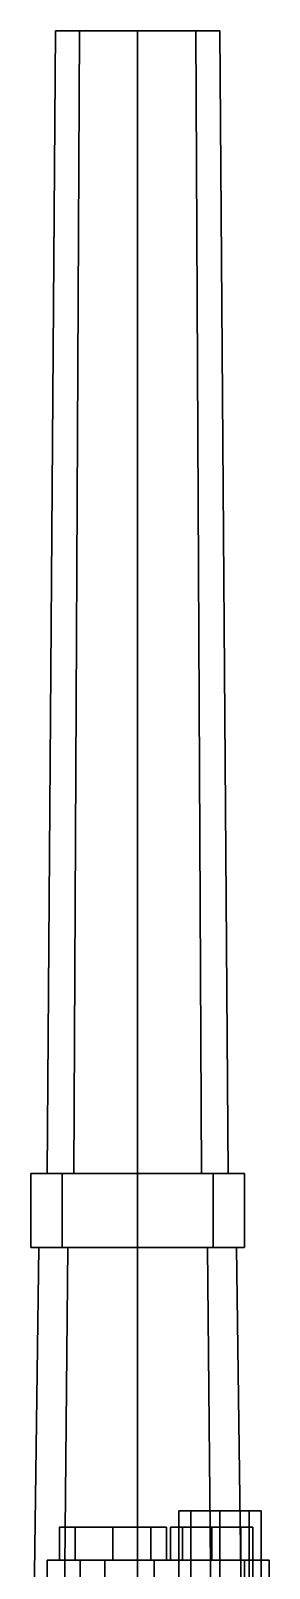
# Model space of a CAD drawing. Header units: millimetres. Extents: x -1.2 to 1.2, y -7.7 to 11.6.
# Drawn here: x -0.13 to 0.16, y 1.49 to 3.36 of the extents above; entities that cross this region are included whole.
import ezdxf

# ---------------------------------------------------------------- set-up
doc = ezdxf.new("R2010")
doc.units = ezdxf.units.MM
doc.layers.add('gun', color=1, linetype='Continuous')
doc.layers.add('sleeve', color=5, linetype='Continuous')

msp = doc.modelspace()

# ---------------------------------------------------------------- linework, layer by layer
at = {"layer": 'gun'}
for points in [[(-0.0707, 3.36, 1.5407), (-0.1, 3.36, 1.47), (-0.11, 1.97, 1.47), (-0.0778, 1.97, 1.5478)], [(-0.1, 3.36, 1.47), (-0.0707, 3.36, 1.3993), (-0.0778, 1.97, 1.3922), (-0.11, 1.97, 1.47)], [(0.1, 3.36, 1.47), (-0.0707, 3.36, 1.3993), (-0.1, 3.36, 1.47), (0.0707, 3.36, 1.5407)], [(0.0707, 3.36, 1.5407), (-0.1, 3.36, 1.47), (-0.0707, 3.36, 1.5407), (0, 3.36, 1.57)], [(-0.0707, 3.36, 1.3993), (0, 3.36, 1.37), (0, 1.97, 1.36), (-0.0778, 1.97, 1.3922)], [(0, 3.36, 1.57), (-0.0707, 3.36, 1.5407), (-0.0778, 1.97, 1.5478), (0, 1.97, 1.58)], [(0.0707, 3.36, 1.3993), (0, 3.36, 1.37), (-0.0707, 3.36, 1.3993), (0.1, 3.36, 1.47)], [(0, 3.36, 1.37), (0.0707, 3.36, 1.3993), (0.0778, 1.97, 1.3922), (0, 1.97, 1.36)], [(0.0707, 3.36, 1.5407), (0, 3.36, 1.57), (0, 1.97, 1.58), (0.0778, 1.97, 1.5478)], [(0.1, 3.36, 1.47), (0.0707, 3.36, 1.5407), (0.0778, 1.97, 1.5478), (0.11, 1.97, 1.47)], [(0.0707, 3.36, 1.3993), (0.1, 3.36, 1.47), (0.11, 1.97, 1.47), (0.0778, 1.97, 1.3922)], [(-0.0778, 1.97, 1.5478), (-0.11, 1.97, 1.47), (-0.13, 1.97, 1.47), (-0.0919, 1.97, 1.5619)], [(-0.0919, 1.97, 1.5619), (-0.13, 1.97, 1.47), (-0.13, 1.88, 1.47), (-0.0919, 1.88, 1.5619)], [(-0.11, 1.97, 1.47), (-0.0778, 1.97, 1.3922), (-0.0919, 1.97, 1.3781), (-0.13, 1.97, 1.47)], [(-0.13, 1.97, 1.47), (-0.0919, 1.97, 1.3781), (-0.0919, 1.88, 1.3781), (-0.13, 1.88, 1.47)], [(-0.0778, 1.97, 1.3922), (0, 1.97, 1.36), (0, 1.97, 1.34), (-0.0919, 1.97, 1.3781)], [(-0.0919, 1.97, 1.3781), (0, 1.97, 1.34), (0, 1.88, 1.34), (-0.0919, 1.88, 1.3781)], [(0, 1.97, 1.58), (-0.0778, 1.97, 1.5478), (-0.0919, 1.97, 1.5619), (0, 1.97, 1.6)], [(0, 1.97, 1.6), (-0.0919, 1.97, 1.5619), (-0.0919, 1.88, 1.5619), (0, 1.88, 1.6)], [(0, 1.97, 1.36), (0.0778, 1.97, 1.3922), (0.0919, 1.97, 1.3781), (0, 1.97, 1.34)], [(0, 1.97, 1.34), (0.0919, 1.97, 1.3781), (0.0919, 1.88, 1.3781), (0, 1.88, 1.34)], [(0.0778, 1.97, 1.5478), (0, 1.97, 1.58), (0, 1.97, 1.6), (0.0919, 1.97, 1.5619)], [(0.0919, 1.97, 1.5619), (0, 1.97, 1.6), (0, 1.88, 1.6), (0.0919, 1.88, 1.5619)], [(0.11, 1.97, 1.47), (0.0778, 1.97, 1.5478), (0.0919, 1.97, 1.5619), (0.13, 1.97, 1.47)], [(0.0778, 1.97, 1.3922), (0.11, 1.97, 1.47), (0.13, 1.97, 1.47), (0.0919, 1.97, 1.3781)], [(0.13, 1.97, 1.47), (0.0919, 1.97, 1.5619), (0.0919, 1.88, 1.5619), (0.13, 1.88, 1.47)], [(0.0919, 1.97, 1.3781), (0.13, 1.97, 1.47), (0.13, 1.88, 1.47), (0.0919, 1.88, 1.3781)], [(-0.0919, 1.88, 1.5619), (-0.13, 1.88, 1.47), (-0.12, 1.88, 1.47), (-0.0849, 1.88, 1.5549)], [(-0.0849, 1.88, 1.5549), (-0.12, 1.88, 1.47), (-0.13, 1.15, 1.47), (-0.0919, 1.15, 1.5619)], [(-0.13, 1.88, 1.47), (-0.0919, 1.88, 1.3781), (-0.0849, 1.88, 1.3851), (-0.12, 1.88, 1.47)], [(-0.12, 1.88, 1.47), (-0.0849, 1.88, 1.3851), (-0.0919, 1.15, 1.3781), (-0.13, 1.15, 1.47)], [(-0.0919, 1.88, 1.3781), (0, 1.88, 1.34), (0, 1.88, 1.35), (-0.0849, 1.88, 1.3851)], [(-0.0849, 1.88, 1.3851), (0, 1.88, 1.35), (0, 1.15, 1.34), (-0.0919, 1.15, 1.3781)], [(0, 1.88, 1.6), (-0.0919, 1.88, 1.5619), (-0.0849, 1.88, 1.5549), (0, 1.88, 1.59)], [(0, 1.88, 1.59), (-0.0849, 1.88, 1.5549), (-0.0919, 1.15, 1.5619), (0, 1.15, 1.6)], [(0, 1.88, 1.34), (0.0919, 1.88, 1.3781), (0.0849, 1.88, 1.3851), (0, 1.88, 1.35)], [(0, 1.88, 1.35), (0.0849, 1.88, 1.3851), (0.0919, 1.15, 1.3781), (0, 1.15, 1.34)], [(0.0919, 1.88, 1.5619), (0, 1.88, 1.6), (0, 1.88, 1.59), (0.0849, 1.88, 1.5549)], [(0.0849, 1.88, 1.5549), (0, 1.88, 1.59), (0, 1.15, 1.6), (0.0919, 1.15, 1.5619)], [(0.13, 1.88, 1.47), (0.0919, 1.88, 1.5619), (0.0849, 1.88, 1.5549), (0.12, 1.88, 1.47)], [(0.12, 1.88, 1.47), (0.0849, 1.88, 1.5549), (0.0919, 1.15, 1.5619), (0.13, 1.15, 1.47)], [(0.0919, 1.88, 1.3781), (0.13, 1.88, 1.47), (0.12, 1.88, 1.47), (0.0849, 1.88, 1.3851)], [(0.0849, 1.88, 1.3851), (0.12, 1.88, 1.47), (0.13, 1.15, 1.47), (0.0919, 1.15, 1.3781)]]:
    msp.add_3dface(points, dxfattribs=at)
at = {"layer": 'sleeve'}
for points in [[(0.0646, 1.56, 1.7654), (0.05, 1.56, 1.73), (0.05, 1.16, 1.73), (0.0646, 1.16, 1.7654)], [(0.05, 1.56, 1.73), (0.0646, 1.56, 1.6946), (0.0646, 1.16, 1.6946), (0.05, 1.16, 1.73)], [(0.15, 1.56, 1.73), (0.1354, 1.56, 1.6946), (0.05, 1.56, 1.73), (0.0646, 1.56, 1.7654)], [(0.1354, 1.56, 1.6946), (0.1, 1.56, 1.68), (0.0646, 1.56, 1.6946), (0.05, 1.56, 1.73)], [(0.1, 1.56, 1.78), (0.0646, 1.56, 1.7654), (0.0646, 1.16, 1.7654), (0.1, 1.16, 1.78)], [(0.0646, 1.56, 1.6946), (0.1, 1.56, 1.68), (0.1, 1.16, 1.68), (0.0646, 1.16, 1.6946)], [(0.1354, 1.56, 1.7654), (0.15, 1.56, 1.73), (0.0646, 1.56, 1.7654), (0.1, 1.56, 1.78)], [(0.1354, 1.56, 1.7654), (0.1, 1.56, 1.78), (0.1, 1.16, 1.78), (0.1354, 1.16, 1.7654)], [(0.1, 1.56, 1.68), (0.1354, 1.56, 1.6946), (0.1354, 1.16, 1.6946), (0.1, 1.16, 1.68)], [(0.15, 1.56, 1.73), (0.1354, 1.56, 1.7654), (0.1354, 1.16, 1.7654), (0.15, 1.16, 1.73)], [(0.1354, 1.56, 1.6946), (0.15, 1.56, 1.73), (0.15, 1.16, 1.73), (0.1354, 1.16, 1.6946)], [(-0.076, 1.54, 1.256), (-0.095, 1.54, 1.21), (-0.095, 1.5, 1.21), (-0.076, 1.5, 1.256)], [(-0.095, 1.54, 1.21), (-0.076, 1.54, 1.164), (-0.076, 1.5, 1.164), (-0.095, 1.5, 1.21)], [(-0.03, 1.54, 1.275), (-0.076, 1.54, 1.164), (-0.095, 1.54, 1.21), (-0.076, 1.54, 1.256)], [(-0.03, 1.54, 1.275), (-0.076, 1.54, 1.256), (-0.076, 1.5, 1.256), (-0.03, 1.5, 1.275)], [(-0.076, 1.54, 1.164), (-0.03, 1.54, 1.145), (-0.03, 1.5, 1.145), (-0.076, 1.5, 1.164)], [(0.016, 1.54, 1.256), (-0.03, 1.54, 1.145), (-0.076, 1.54, 1.164), (-0.03, 1.54, 1.275)], [(0.016, 1.54, 1.256), (-0.03, 1.54, 1.275), (-0.03, 1.5, 1.275), (0.016, 1.5, 1.256)], [(-0.03, 1.54, 1.145), (0.016, 1.54, 1.164), (0.016, 1.5, 1.164), (-0.03, 1.5, 1.145)], [(0.035, 1.54, 1.21), (0.016, 1.54, 1.164), (-0.03, 1.54, 1.145), (0.016, 1.54, 1.256)], [(0.035, 1.54, 1.21), (0.016, 1.54, 1.256), (0.016, 1.5, 1.256), (0.035, 1.5, 1.21)], [(0.016, 1.54, 1.164), (0.035, 1.54, 1.21), (0.035, 1.5, 1.21), (0.016, 1.5, 1.164)], [(0.0546, 1.54, 1.2454), (0.04, 1.54, 1.21), (0.04, 1.5, 1.21), (0.0546, 1.5, 1.2454)], [(0.04, 1.54, 1.21), (0.0546, 1.54, 1.1746), (0.0546, 1.5, 1.1746), (0.04, 1.5, 1.21)], [(0.09, 1.54, 1.26), (0.0546, 1.54, 1.1746), (0.04, 1.54, 1.21), (0.0546, 1.54, 1.2454)], [(0.09, 1.54, 1.26), (0.0546, 1.54, 1.2454), (0.0546, 1.5, 1.2454), (0.09, 1.5, 1.26)], [(0.0546, 1.54, 1.1746), (0.09, 1.54, 1.16), (0.09, 1.5, 1.16), (0.0546, 1.5, 1.1746)], [(0.1254, 1.54, 1.2454), (0.09, 1.54, 1.16), (0.0546, 1.54, 1.1746), (0.09, 1.54, 1.26)], [(0.1254, 1.54, 1.2454), (0.09, 1.54, 1.26), (0.09, 1.5, 1.26), (0.1254, 1.5, 1.2454)], [(0.09, 1.54, 1.16), (0.1254, 1.54, 1.1746), (0.1254, 1.5, 1.1746), (0.09, 1.5, 1.16)], [(0.14, 1.54, 1.21), (0.1254, 1.54, 1.1746), (0.09, 1.54, 1.16), (0.1254, 1.54, 1.2454)], [(0.14, 1.54, 1.21), (0.1254, 1.54, 1.2454), (0.1254, 1.5, 1.2454), (0.14, 1.5, 1.21)], [(0.1254, 1.54, 1.1746), (0.14, 1.54, 1.21), (0.14, 1.5, 1.21), (0.1254, 1.5, 1.1746)], [(-0.11, 1.43, 1.17), (-0.11, 1.5, 1.17), (-0.04, 1.5, 1.12), (-0.04, 1.43, 1.12)], [(-0.11, 1.43, 1.25), (-0.11, 1.5, 1.25), (-0.11, 1.5, 1.17), (-0.11, 1.43, 1.17)], [(-0.07, 1.43, 1.3), (-0.07, 1.5, 1.3), (-0.11, 1.5, 1.25), (-0.11, 1.43, 1.25)], [(-0.076, 1.5, 1.256), (-0.11, 1.5, 1.25), (-0.11, 1.5, 1.25), (-0.07, 1.5, 1.3)], [(-0.095, 1.5, 1.21), (-0.11, 1.5, 1.25), (-0.11, 1.5, 1.25), (-0.076, 1.5, 1.256)], [(-0.11, 1.5, 1.17), (-0.11, 1.5, 1.25), (-0.11, 1.5, 1.25), (-0.095, 1.5, 1.21)], [(-0.11, 1.5, 1.17), (-0.095, 1.5, 1.21), (-0.095, 1.5, 1.21), (-0.076, 1.5, 1.164)], [(-0.11, 1.5, 1.17), (-0.076, 1.5, 1.164), (-0.03, 1.5, 1.145), (-0.04, 1.5, 1.12)], [(-0.03, 1.5, 1.275), (-0.076, 1.5, 1.256), (-0.076, 1.5, 1.256), (-0.07, 1.5, 1.3)], [(0.02, 1.43, 1.3), (0.02, 1.5, 1.3), (-0.07, 1.5, 1.3), (-0.07, 1.43, 1.3)], [(0.02, 1.5, 1.3), (0.09, 1.5, 1.26), (-0.03, 1.5, 1.275), (-0.07, 1.5, 1.3)], [(-0.04, 1.43, 1.12), (-0.04, 1.5, 1.12), (0.14, 1.5, 1.15), (0.14, 1.43, 1.15)], [(-0.04, 1.5, 1.12), (-0.03, 1.5, 1.145), (0.09, 1.5, 1.16), (0.14, 1.5, 1.15)], [(0.016, 1.5, 1.256), (-0.03, 1.5, 1.275), (0.09, 1.5, 1.26), (0.0546, 1.5, 1.2454)], [(-0.03, 1.5, 1.145), (0.016, 1.5, 1.164), (0.0546, 1.5, 1.1746), (0.09, 1.5, 1.16)], [(0.035, 1.5, 1.21), (0.016, 1.5, 1.256), (0.0546, 1.5, 1.2454), (0.04, 1.5, 1.21)], [(0.016, 1.5, 1.164), (0.035, 1.5, 1.21), (0.04, 1.5, 1.21), (0.0546, 1.5, 1.1746)], [(0.13, 1.43, 1.26), (0.13, 1.5, 1.26), (0.02, 1.5, 1.3), (0.02, 1.43, 1.3)], [(0.13, 1.5, 1.26), (0.1254, 1.5, 1.2454), (0.09, 1.5, 1.26), (0.02, 1.5, 1.3)], [(0.09, 1.5, 1.16), (0.1254, 1.5, 1.1746), (0.14, 1.5, 1.15)], [(0.14, 1.5, 1.15), (0.1254, 1.5, 1.1746), (0.14, 1.5, 1.21), (0.16, 1.5, 1.17)], [(0.16, 1.5, 1.17), (0.14, 1.5, 1.21), (0.1254, 1.5, 1.2454), (0.16, 1.5, 1.22)], [(0.16, 1.5, 1.22), (0.1254, 1.5, 1.2454), (0.1254, 1.5, 1.2454), (0.13, 1.5, 1.26)], [(0.16, 1.43, 1.22), (0.16, 1.5, 1.22), (0.13, 1.5, 1.26), (0.13, 1.43, 1.26)], [(0.14, 1.43, 1.15), (0.14, 1.5, 1.15), (0.16, 1.5, 1.17), (0.16, 1.43, 1.17)], [(0.16, 1.43, 1.17), (0.16, 1.5, 1.17), (0.16, 1.5, 1.22), (0.16, 1.43, 1.22)]]:
    msp.add_3dface(points, dxfattribs=at)

doc.saveas('drawing.dxf')
